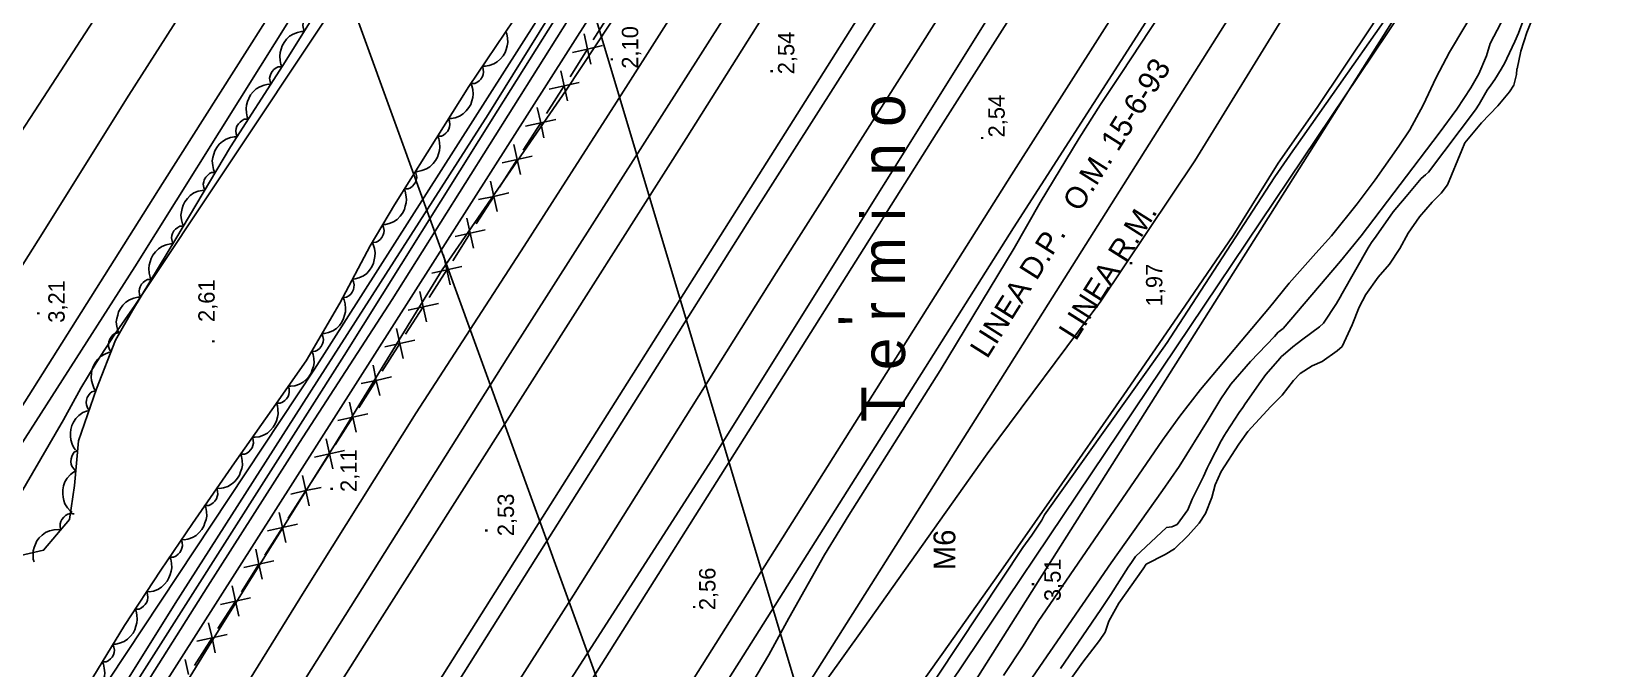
# Model space of a CAD drawing. Extents: x 731654 to 732244, y 4380181 to 4381208.
# Drawn here: x 731789.9 to 731934.8, y 4380524.4 to 4380582.8 of the extents above; entities that cross this region are included whole.
import ezdxf
from ezdxf.enums import TextEntityAlignment as Align

# ---------------------------------------------------------------- set-up
doc = ezdxf.new("R2010")
doc.units = 0
doc.linetypes.add('DASHED', pattern=[0])
doc.linetypes.add('HIDDEN', pattern=[0])
doc.layers.get('0').update_dxf_attribs({"linetype": 'CONTINUOUS'})
for name, color, linetype in [('1', 7, 'CONTINUOUS'), ('14', 7, 'CONTINUOUS'), ('24', 7, 'CONTINUOUS'), ('25', 7, 'CONTINUOUS'), ('33', 7, 'CONTINUOUS'), ('39', 7, 'CONTINUOUS'), ('40', 7, 'CONTINUOUS'), ('44', 7, 'CONTINUOUS'), ('48', 7, 'CONTINUOUS'), ('50', 7, 'CONTINUOUS'), ('53', 7, 'CONTINUOUS'), ('61', 7, 'CONTINUOUS'), ('8', 7, 'CONTINUOUS'), ('9', 7, 'CONTINUOUS'), ('PATTERN_CLASS', 7, 'CONTINUOUS')]:
    doc.layers.add(name, color=color, linetype=linetype)

msp = doc.modelspace()

# ---------------------------------------------------------------- linework, layer by layer
at = {"layer": '1', "color": 0, "linetype": 'CONTINUOUS'}
for points in [[(731787.65, 4380571.66), (731791.35, 4380577.32), (731795.53, 4380583.77), (731800.32, 4380591.21), (731805.23, 4380598.86), (731809.76, 4380605.9), (731813.93, 4380612.41), (731817.87, 4380618.66), (731821.81, 4380624.92), (731825.92, 4380631.39), (731830.29, 4380638.17), (731834.95, 4380645.4), (731839.98, 4380653.21), (731845.52, 4380661.96), (731849.49, 4380668.3)], [(731854.83, 4380665.66), (731847.34, 4380653.67), (731836.62, 4380636.32), (731823.59, 4380615.62), (731813.37, 4380599.75), (731798.78, 4380576.92), (731790.48, 4380563.66), (731779.13, 4380545.71), (731770.01, 4380531.44), (731758.11, 4380512.44), (731752.96, 4380504.9), (731750.91, 4380501.64), (731750.13, 4380500.44)], [(731859.61, 4380659.98), (731852.18, 4380648.29), (731841.24, 4380631.07), (731828.3, 4380610.6), (731818.84, 4380595.56), (731801.87, 4380568.84), (731783.9, 4380540.41), (731763.03, 4380507.62), (731741.55, 4380473.76), (731716.76, 4380434.67), (731700, 4380408.23)], [(731700, 4380405.09), (731708.04, 4380417.79), (731720.98, 4380437.98), (731734.24, 4380458.89), (731746.57, 4380478.36), (731760.46, 4380500.05), (731776.88, 4380525.96), (731787.31, 4380542.46), (731799.33, 4380561.19), (731810.85, 4380579.59), (731823.7, 4380600.09), (731835.74, 4380619.26), (731848.88, 4380639.52), (731861.13, 4380659.03)]]:
    msp.add_lwpolyline(points, dxfattribs=at)
at = {"layer": '14', "color": 0, "linetype": 'CONTINUOUS'}
for points in [[(731890.96, 4380638.24), (731873.46, 4380610.4), (731849.88, 4380572.96), (731820.37, 4380526.54), (731800.62, 4380495.25), (731775.15, 4380454.89), (731750.17, 4380415.56), (731726.58, 4380378.33), (731704.44, 4380343.53), (731700, 4380336.54)], [(731700, 4380322.36), (731714.43, 4380345.08), (731733.32, 4380375.02), (731744.82, 4380393.08), (731762.01, 4380420.04), (731787.2, 4380459.75), (731812.97, 4380500.63), (731835.4, 4380536.19), (731865.25, 4380583.42), (731881.52, 4380609.04), (731896.43, 4380632.86)], [(731700, 4380299.34), (731709.73, 4380314.49), (731744.78, 4380370.23), (731782.48, 4380429.97), (731825.22, 4380498.01), (731872.8, 4380573.39), (731905.61, 4380624.96)], [(731700.57, 4380286.32), (731716.75, 4380311.8), (731751.79, 4380366.81), (731787.58, 4380424.44), (731832.13, 4380494.25), (731879.71, 4380569.63), (731912.51, 4380621.17)]]:
    msp.add_lwpolyline(points, dxfattribs=at)
at = {"layer": '24', "color": 0, "linetype": 'CONTINUOUS'}
msp.add_lwpolyline([(731927.64, 4380584.41), (731926.93, 4380582.69), (731926.4, 4380580.96), (731926.05, 4380579.34), (731926.04, 4380579.34), (731926.01, 4380578.84), (731925.74, 4380577.84), (731925.35, 4380577.25), (731924.28, 4380575.94), (731922.8, 4380574.39), (731921.25, 4380572.55), (731920.99, 4380571.89), (731919.66, 4380568.73), (731919.1, 4380567.96), (731918.25, 4380567.14), (731917.11, 4380565.79), (731916.07, 4380564.29), (731915.31, 4380562.88), (731914.34, 4380561.44), (731913.32, 4380560.25), (731912.17, 4380558.66), (731911.58, 4380557.51), (731910.94, 4380555.88), (731910, 4380553.89), (731909.57, 4380553.51), (731908.19, 4380552.53), (731907.25, 4380552.12), (731906.17, 4380551.42), (731905.54, 4380550.77), (731904.52, 4380549.44), (731903.48, 4380548.39), (731901.35, 4380546.1), (731900.55, 4380544.96), (731898.93, 4380542.46), (731898.37, 4380541.23), (731898.05, 4380540.05), (731897.47, 4380538.6), (731896.89, 4380537.71), (731895.91, 4380536.57), (731894.65, 4380535.36), (731893.8, 4380534.84), (731892.04, 4380533.94), (731892.05, 4380533.94), (731892.06, 4380533.94), (731891.76, 4380533.54), (731889.54, 4380530.37), (731888.62, 4380528.73), (731888.29, 4380527.73), (731887.78, 4380526.96), (731886.24, 4380524.96), (731884.42, 4380522.4)], dxfattribs=at)
at = {"layer": '25', "color": 0, "linetype": 'HIDDEN'}
for points in [[(731876.02, 4380644.56), (731863.89, 4380624.54), (731847.81, 4380599.71), (731832.6, 4380575.56), (731818.53, 4380553.08), (731797.28, 4380519.69), (731779.45, 4380490.88), (731764.84, 4380467.15), (731758.61, 4380458.31), (731753.06, 4380452.1), (731749.6, 4380450.2)], [(731761.59, 4380407.62), (731772.04, 4380424.62), (731786.92, 4380448.44), (731804.64, 4380476.33), (731820.09, 4380500.59), (731839.54, 4380531.11), (731858.12, 4380560.65), (731879.51, 4380594.3), (731900.64, 4380627.34)]]:
    msp.add_lwpolyline(points, dxfattribs=at)
at = {"layer": '33', "color": 0, "linetype": 'CONTINUOUS'}
for p, q in [((731842.96, 4380584.54), (731841.36, 4380582)), ((731840.83, 4380581.16), (731840.52, 4380582.54)), ((731840.83, 4380581.16), (731839.23, 4380578.62)), ((731840.83, 4380581.16), (731839.45, 4380580.85)), ((731840.83, 4380581.16), (731842.21, 4380581.47)), ((731840.83, 4380581.16), (731841.14, 4380579.78)), ((731838.69, 4380577.78), (731838.39, 4380579.16)), ((731838.69, 4380577.78), (731837.08, 4380575.25)), ((731838.69, 4380577.78), (731837.31, 4380577.47)), ((731838.69, 4380577.78), (731840.07, 4380578.08)), ((731838.69, 4380577.78), (731839, 4380576.4)), ((731836.54, 4380574.4), (731836.23, 4380575.79)), ((731836.54, 4380574.4), (731837.92, 4380574.71)), ((731836.54, 4380574.4), (731834.93, 4380571.88)), ((731836.54, 4380574.4), (731835.16, 4380574.1)), ((731836.54, 4380574.4), (731836.84, 4380573.02)), ((731834.39, 4380571.03), (731834.08, 4380572.41)), ((731834.39, 4380571.03), (731832.77, 4380568.5)), ((731834.39, 4380571.03), (731833.01, 4380570.73)), ((731834.39, 4380571.03), (731835.77, 4380571.34)), ((731834.39, 4380571.03), (731834.69, 4380569.65)), ((731832.23, 4380567.66), (731831.93, 4380569.04)), ((731832.23, 4380567.66), (731830.62, 4380565.13)), ((731832.23, 4380567.66), (731830.85, 4380567.36)), ((731832.23, 4380567.66), (731833.62, 4380567.97)), ((731832.23, 4380567.66), (731832.54, 4380566.28)), ((731830.08, 4380564.29), (731829.78, 4380565.67)), ((731830.08, 4380564.29), (731831.46, 4380564.6)), ((731830.08, 4380564.29), (731828.47, 4380561.76)), ((731830.08, 4380564.29), (731828.7, 4380563.99)), ((731830.08, 4380564.29), (731830.39, 4380562.91)), ((731827.93, 4380560.92), (731827.63, 4380562.3)), ((731827.93, 4380560.92), (731826.32, 4380558.39)), ((731827.93, 4380560.92), (731826.55, 4380560.61)), ((731827.93, 4380560.92), (731829.31, 4380561.22)), ((731827.93, 4380560.92), (731828.23, 4380559.54)), ((731825.78, 4380557.55), (731825.47, 4380558.93)), ((731825.78, 4380557.55), (731824.16, 4380555.02)), ((731825.78, 4380557.55), (731824.4, 4380557.24)), ((731825.78, 4380557.55), (731827.16, 4380557.85)), ((731825.78, 4380557.55), (731826.08, 4380556.17)), ((731823.63, 4380554.18), (731823.32, 4380555.56)), ((731823.63, 4380554.18), (731825.01, 4380554.48)), ((731823.63, 4380554.18), (731822.01, 4380551.65)), ((731823.63, 4380554.18), (731822.24, 4380553.87)), ((731823.63, 4380554.18), (731823.93, 4380552.79)), ((731821.47, 4380550.8), (731821.17, 4380552.19)), ((731821.47, 4380550.8), (731819.86, 4380548.28)), ((731821.47, 4380550.8), (731820.09, 4380550.5)), ((731821.47, 4380550.8), (731822.85, 4380551.11)), ((731821.47, 4380550.8), (731821.78, 4380549.42)), ((731819.32, 4380547.43), (731819.02, 4380548.81)), ((731819.32, 4380547.43), (731817.71, 4380544.9)), ((731819.32, 4380547.43), (731817.94, 4380547.13)), ((731819.32, 4380547.43), (731820.7, 4380547.74)), ((731819.32, 4380547.43), (731819.63, 4380546.05)), ((731817.17, 4380544.06), (731816.86, 4380545.44)), ((731817.17, 4380544.06), (731818.55, 4380544.37)), ((731817.17, 4380544.06), (731815.55, 4380541.53)), ((731817.17, 4380544.06), (731815.79, 4380543.76)), ((731817.17, 4380544.06), (731817.47, 4380542.68)), ((731815.02, 4380540.69), (731814.71, 4380542.07)), ((731815.02, 4380540.69), (731813.4, 4380538.16)), ((731815.02, 4380540.69), (731813.63, 4380540.38)), ((731815.02, 4380540.69), (731816.4, 4380540.99)), ((731815.02, 4380540.69), (731815.32, 4380539.31)), ((731812.86, 4380537.32), (731812.56, 4380538.7)), ((731812.86, 4380537.32), (731811.25, 4380534.79)), ((731812.86, 4380537.32), (731811.48, 4380537.01)), ((731812.86, 4380537.32), (731814.24, 4380537.62)), ((731812.86, 4380537.32), (731813.17, 4380535.94)), ((731810.71, 4380533.95), (731810.41, 4380535.33)), ((731810.71, 4380533.95), (731812.09, 4380534.25)), ((731810.71, 4380533.95), (731809.1, 4380531.42)), ((731810.71, 4380533.95), (731809.33, 4380533.64)), ((731810.71, 4380533.95), (731811.02, 4380532.57)), ((731808.56, 4380530.57), (731808.25, 4380531.96)), ((731808.56, 4380530.57), (731806.94, 4380528.05)), ((731808.56, 4380530.57), (731807.18, 4380530.27)), ((731808.56, 4380530.57), (731809.94, 4380530.88)), ((731808.56, 4380530.57), (731808.86, 4380529.19)), ((731806.41, 4380527.2), (731806.1, 4380528.58)), ((731806.41, 4380527.2), (731804.79, 4380524.67)), ((731806.41, 4380527.2), (731805.03, 4380526.9)), ((731806.41, 4380527.2), (731807.79, 4380527.51)), ((731806.41, 4380527.2), (731806.71, 4380525.82)), ((731804.25, 4380523.83), (731803.95, 4380525.21))]:
    msp.add_line(p, q, dxfattribs=at)
at = {"layer": '39', "color": 0, "linetype": 'CONTINUOUS'}
msp.add_lwpolyline([(732138.29, 4380958.72), (732084.2, 4380873.63), (732030.91, 4380789.25), (731976.5, 4380705.14), (731922.83, 4380620.78), (731869.45, 4380536.25), (731815.74, 4380451.33), (731762.28, 4380366.57), (731709.68, 4380281.67), (731700, 4380266.52)], dxfattribs=at)
at = {"layer": '40', "color": 0, "linetype": 'CONTINUOUS'}
msp.add_lwpolyline([(732168.46, 4380994.14), (732149.24, 4380954.55), (731700, 4380244.54)], dxfattribs=at)
at = {"layer": '44', "color": 0, "linetype": 'CONTINUOUS'}
for points in [[(731749.05, 4380451.39), (731751.47, 4380453.11), (731753.33, 4380454.69), (731761.61, 4380466.43), (731777.75, 4380490.34), (731791.17, 4380511.39), (731803.02, 4380530.34), (731816.01, 4380550.67), (731831.72, 4380575.16), (731837.09, 4380583.8), (731846.8, 4380599.98), (731858.51, 4380618.17), (731870.64, 4380637.5), (731885.06, 4380662.49), (731888.04, 4380665.81)], [(731888.04, 4380665.81), (731889.47, 4380664.52), (731887.9, 4380660.51), (731864.48, 4380622.99), (731840.78, 4380586.57), (731822.93, 4380558.22), (731814.44, 4380545.11), (731806.02, 4380531.94), (731791.31, 4380508.6), (731778.32, 4380488.12), (731768.52, 4380471.87), (731757.04, 4380455.26), (731752.05, 4380449.82), (731750.05, 4380448.96)], [(731774.98, 4380517.98), (731782.68, 4380530.42), (731784.52, 4380533.17), (731786.53, 4380536.46), (731792.79, 4380547.17), (731794.37, 4380550.07), (731795.78, 4380552.4), (731797.49, 4380555.03), (731799.32, 4380557.67), (731816.7, 4380583.71), (731817.32, 4380585), (731818.92, 4380588.15), (731820.27, 4380591.02), (731821.87, 4380594.23), (731822.93, 4380596.03), (731824.36, 4380598.19), (731827.11, 4380602.51), (731842.98, 4380628.05), (731844.35, 4380630.17), (731844.79, 4380630.96), (731846.64, 4380634.13), (731854.05, 4380646.36), (731860.95, 4380656.09), (731860.95, 4380656.1)], [(731796.99, 4380523.41), (731815.81, 4380551.82), (731836.13, 4380583.69), (731837.85, 4380586.55), (731875.25, 4380649.3), (731875.42, 4380649.54), (731875.42, 4380649.55)], [(731880.49, 4380646.05), (731880.48, 4380646.03), (731880.2, 4380645.61), (731878.47, 4380642.85), (731774.79, 4380480.24), (731748.35, 4380440.89)], [(731856.01, 4380496.13), (731924.51, 4380598.03), (731925.04, 4380599.17), (731926.55, 4380602.21), (731928.13, 4380605.19), (731929.68, 4380608.29), (731930.93, 4380610.48), (731932.47, 4380612.98), (731940.33, 4380625.63)], [(731774.34, 4380394.49), (731788.19, 4380414.9), (731789.52, 4380417.1), (731852.41, 4380517.14), (731857.45, 4380525.64), (731859.28, 4380529.02), (731862.57, 4380534.8), (731864.78, 4380538.44), (731873.15, 4380551.71), (731879.93, 4380562.92), (731882.33, 4380567.09), (731885.9, 4380572.98), (731887.86, 4380576.09), (731889.8, 4380579), (731908.7, 4380607.69), (731916.95, 4380619.61), (731916.93, 4380619.39)], [(731935.42, 4380610.11), (731933.68, 4380606.94), (731926.35, 4380593.01), (731925.81, 4380591.59), (731924.67, 4380588.92), (731923.99, 4380587.82), (731919.86, 4380580.87), (731918.64, 4380578.55), (731917.44, 4380576.02), (731916.22, 4380573.76), (731915.22, 4380572.27), (731913.05, 4380569.16), (731911.38, 4380566.98), (731909.05, 4380564.05), (731907.6, 4380562.46), (731905.16, 4380559.69), (731903.36, 4380557.48), (731897.04, 4380549.96), (731895.12, 4380547.51), (731893.55, 4380545.31), (731882.13, 4380528.69), (731880.76, 4380526.48), (731878.96, 4380523.75)], [(731924.91, 4380601.56), (731918.71, 4380590.69), (731918.43, 4380590.28), (731917.73, 4380589.28), (731905.79, 4380572.27), (731905.49, 4380571.84), (731903.84, 4380569.46), (731894.26, 4380554.69), (731893.97, 4380554.28), (731892.21, 4380551.75), (731882.72, 4380538.48), (731882.47, 4380538), (731881.55, 4380536.62), (731880.75, 4380535.48), (731868.95, 4380517.69)], [(731927.48, 4380589.14), (731923.58, 4380581.66), (731923.23, 4380580.53), (731922.54, 4380578.88), (731921.8, 4380577.6), (731920.51, 4380575.66), (731918.9, 4380573.46), (731911.75, 4380564.05), (731909.86, 4380561.73), (731904.6, 4380555.54), (731904.25, 4380555.29), (731904.14, 4380555.21), (731903.8, 4380554.83), (731901.62, 4380552.54), (731899.81, 4380550.46), (731898.88, 4380549.11), (731897.72, 4380547.17), (731895.07, 4380542.91), (731893.55, 4380540.69), (731888.83, 4380534.09), (731880.61, 4380522.14)], [(731884.18, 4380524.4), (731887.89, 4380529.79), (731888.2, 4380530.25), (731888.8, 4380531.17), (731890.38, 4380533.67), (731890.69, 4380534.12), (731891.07, 4380534.67), (731893.91, 4380537.31), (731894.41, 4380537.39), (731894.88, 4380537.59), (731895.88, 4380538.92), (731896.26, 4380539.92), (731897.3, 4380542), (731897.65, 4380542.76), (731897.86, 4380543.19), (731898.91, 4380545.25), (731899.23, 4380545.78), (731899.38, 4380546.02), (731900.58, 4380547.86), (731900.9, 4380548.32), (731901.13, 4380548.65), (731902.56, 4380550.69), (731902.87, 4380551.13), (731903.02, 4380551.35), (731904.12, 4380552.6), (731904.45, 4380552.98), (731904.81, 4380553.3), (731905.48, 4380553.86), (731905.88, 4380554.17), (731906.4, 4380554.57), (731907.95, 4380555.69), (731908.31, 4380556.05), (731909.49, 4380557.84), (731909.82, 4380558.42), (731910, 4380558.75), (731912.39, 4380562.94), (731912.7, 4380563.42), (731913.12, 4380564.01), (731914.7, 4380566.25), (731915.03, 4380566.63), (731915.89, 4380567.64), (731917.27, 4380569.29), (731917.64, 4380569.64), (731917.92, 4380569.88), (731922.25, 4380575.59), (731922.56, 4380576.12), (731923.32, 4380577.4), (731923.63, 4380577.84), (731924.01, 4380578.38), (731924.59, 4380579.31), (731924.92, 4380579.91), (731925.11, 4380580.29), (731925.85, 4380581.86), (731926.19, 4380582.62), (731926.93, 4380584.65)]]:
    msp.add_lwpolyline(points, dxfattribs=at)
at = {"layer": '53', "color": 0, "linetype": 'CONTINUOUS'}
for points in [[(731812.83, 4380579.53), (731812.73, 4380579.74), (731812.66, 4380580.1), (731812.61, 4380580.52), (731812.66, 4380580.84), (731812.74, 4380581.15), (731812.84, 4380581.45), (731813.01, 4380581.76), (731813.24, 4380582.05), (731813.52, 4380582.33), (731813.85, 4380582.53), (731814.25, 4380582.69), (731814.61, 4380582.76), (731814.86, 4380582.76), (731814.78, 4380583.02), (731814.73, 4380583.31), (731814.77, 4380583.52), (731814.82, 4380583.73), (731814.96, 4380583.95), (731815.11, 4380584.11), (731815.31, 4380584.27), (731815.5, 4380584.38), (731815.7, 4380584.38), (731815.86, 4380584.39)], [(731833.34, 4380582.75), (731833.44, 4380582.54), (731833.5, 4380582.17), (731833.53, 4380581.75), (731833.47, 4380581.44), (731833.37, 4380581.13), (731833.27, 4380580.83), (731833.09, 4380580.53), (731832.85, 4380580.25), (731832.56, 4380579.98), (731832.23, 4380579.79), (731831.81, 4380579.64), (731831.45, 4380579.58), (731831.2, 4380579.59), (731831.28, 4380579.33), (731831.31, 4380579.04), (731831.27, 4380578.83), (731831.2, 4380578.63), (731831.06, 4380578.41), (731830.9, 4380578.25), (731830.7, 4380578.1), (731830.51, 4380578), (731830.3, 4380578.01), (731830.14, 4380578)], [(731809.73, 4380574.73), (731809.63, 4380574.94), (731809.57, 4380575.3), (731809.53, 4380575.72), (731809.57, 4380576.03), (731809.67, 4380576.34), (731809.77, 4380576.64), (731809.94, 4380576.95), (731810.17, 4380577.24), (731810.46, 4380577.51), (731810.79, 4380577.71), (731811.2, 4380577.86), (731811.56, 4380577.93), (731811.81, 4380577.92), (731811.73, 4380578.19), (731811.69, 4380578.48), (731811.73, 4380578.69), (731811.79, 4380578.89), (731811.93, 4380579.11), (731812.08, 4380579.27), (731812.28, 4380579.43), (731812.47, 4380579.53), (731812.67, 4380579.53), (731812.83, 4380579.53)], [(731830.14, 4380578.01), (731830.24, 4380577.8), (731830.31, 4380577.44), (731830.35, 4380577.02), (731830.31, 4380576.71), (731830.22, 4380576.4), (731830.12, 4380576.09), (731829.95, 4380575.79), (731829.72, 4380575.49), (731829.44, 4380575.22), (731829.11, 4380575.01), (731828.7, 4380574.86), (731828.34, 4380574.79), (731828.1, 4380574.79), (731828.18, 4380574.53), (731828.22, 4380574.24), (731828.18, 4380574.03), (731828.13, 4380573.83), (731827.99, 4380573.61), (731827.84, 4380573.44), (731827.64, 4380573.28), (731827.45, 4380573.18), (731827.24, 4380573.18), (731827.09, 4380573.17)], [(731806.63, 4380569.92), (731806.53, 4380570.13), (731806.47, 4380570.49), (731806.43, 4380570.91), (731806.47, 4380571.22), (731806.57, 4380571.53), (731806.67, 4380571.84), (731806.84, 4380572.14), (731807.07, 4380572.43), (731807.36, 4380572.7), (731807.69, 4380572.9), (731808.1, 4380573.06), (731808.46, 4380573.12), (731808.71, 4380573.12), (731808.63, 4380573.38), (731808.59, 4380573.67), (731808.63, 4380573.88), (731808.69, 4380574.08), (731808.83, 4380574.3), (731808.98, 4380574.46), (731809.18, 4380574.62), (731809.37, 4380574.72), (731809.57, 4380574.72), (731809.73, 4380574.73)], [(731827.08, 4380573.17), (731827.19, 4380572.96), (731827.26, 4380572.6), (731827.3, 4380572.18), (731827.26, 4380571.87), (731827.17, 4380571.56), (731827.07, 4380571.25), (731826.9, 4380570.95), (731826.67, 4380570.66), (731826.39, 4380570.38), (731826.06, 4380570.18), (731825.65, 4380570.02), (731825.29, 4380569.95), (731825.05, 4380569.95), (731825.13, 4380569.69), (731825.17, 4380569.4), (731825.13, 4380569.19), (731825.08, 4380568.99), (731824.94, 4380568.77), (731824.79, 4380568.6), (731824.59, 4380568.44), (731824.4, 4380568.34), (731824.19, 4380568.34), (731824.04, 4380568.33)], [(731803.8, 4380564.95), (731803.69, 4380565.15), (731803.61, 4380565.51), (731803.56, 4380565.93), (731803.6, 4380566.24), (731803.68, 4380566.56), (731803.77, 4380566.86), (731803.93, 4380567.17), (731804.15, 4380567.47), (731804.42, 4380567.75), (731804.75, 4380567.97), (731805.15, 4380568.14), (731805.51, 4380568.21), (731805.75, 4380568.22), (731805.67, 4380568.48), (731805.61, 4380568.77), (731805.65, 4380568.98), (731805.7, 4380569.18), (731805.83, 4380569.41), (731805.98, 4380569.57), (731806.17, 4380569.74), (731806.36, 4380569.85), (731806.56, 4380569.85), (731806.72, 4380569.87)], [(731824, 4380568.36), (731824.11, 4380568.15), (731824.18, 4380567.79), (731824.24, 4380567.38), (731824.21, 4380567.06), (731824.13, 4380566.75), (731824.04, 4380566.44), (731823.88, 4380566.13), (731823.65, 4380565.83), (731823.38, 4380565.55), (731823.06, 4380565.33), (731822.66, 4380565.16), (731822.3, 4380565.09), (731822.05, 4380565.08), (731822.14, 4380564.82), (731822.19, 4380564.53), (731822.16, 4380564.32), (731822.11, 4380564.12), (731821.98, 4380563.89), (731821.83, 4380563.72), (731821.64, 4380563.56), (731821.45, 4380563.45), (731821.25, 4380563.44), (731821.09, 4380563.43)], [(731800.84, 4380560.05), (731800.73, 4380560.26), (731800.66, 4380560.62), (731800.61, 4380561.04), (731800.65, 4380561.35), (731800.73, 4380561.66), (731800.83, 4380561.97), (731800.99, 4380562.28), (731801.22, 4380562.57), (731801.49, 4380562.85), (731801.82, 4380563.06), (731802.22, 4380563.23), (731802.59, 4380563.3), (731802.83, 4380563.3), (731802.75, 4380563.56), (731802.7, 4380563.85), (731802.73, 4380564.06), (731802.79, 4380564.26), (731802.92, 4380564.49), (731803.07, 4380564.65), (731803.26, 4380564.82), (731803.46, 4380564.92), (731803.66, 4380564.93), (731803.82, 4380564.94)], [(731821.07, 4380563.44), (731821.19, 4380563.24), (731821.29, 4380562.88), (731821.36, 4380562.47), (731821.34, 4380562.15), (731821.28, 4380561.84), (731821.2, 4380561.53), (731821.06, 4380561.21), (731820.85, 4380560.9), (731820.59, 4380560.6), (731820.28, 4380560.38), (731819.88, 4380560.19), (731819.53, 4380560.09), (731819.28, 4380560.08), (731819.38, 4380559.82), (731819.45, 4380559.54), (731819.42, 4380559.32), (731819.38, 4380559.12), (731819.26, 4380558.89), (731819.12, 4380558.71), (731818.94, 4380558.54), (731818.75, 4380558.42), (731818.55, 4380558.4), (731818.39, 4380558.39)], [(731797.87, 4380555.17), (731797.76, 4380555.37), (731797.68, 4380555.73), (731797.63, 4380556.15), (731797.67, 4380556.47), (731797.76, 4380556.78), (731797.85, 4380557.08), (731798.02, 4380557.39), (731798.24, 4380557.69), (731798.52, 4380557.97), (731798.84, 4380558.18), (731799.25, 4380558.34), (731799.61, 4380558.41), (731799.86, 4380558.42), (731799.77, 4380558.68), (731799.72, 4380558.97), (731799.76, 4380559.18), (731799.81, 4380559.38), (731799.95, 4380559.6), (731800.1, 4380559.77), (731800.29, 4380559.93), (731800.48, 4380560.04), (731800.68, 4380560.04), (731800.84, 4380560.05)], [(731818.41, 4380558.37), (731818.53, 4380558.17), (731818.61, 4380557.81), (731818.66, 4380557.39), (731818.63, 4380557.08), (731818.55, 4380556.76), (731818.46, 4380556.46), (731818.3, 4380556.14), (731818.08, 4380555.84), (731817.81, 4380555.56), (731817.49, 4380555.35), (731817.09, 4380555.17), (731816.73, 4380555.1), (731816.48, 4380555.09), (731816.57, 4380554.83), (731816.63, 4380554.54), (731816.6, 4380554.33), (731816.55, 4380554.13), (731816.42, 4380553.9), (731816.27, 4380553.73), (731816.08, 4380553.56), (731815.89, 4380553.46), (731815.69, 4380553.45), (731815.53, 4380553.43)], [(731795.75, 4380549.85), (731795.6, 4380550.03), (731795.47, 4380550.38), (731795.35, 4380550.78), (731795.33, 4380551.1), (731795.36, 4380551.42), (731795.4, 4380551.74), (731795.51, 4380552.07), (731795.69, 4380552.4), (731795.91, 4380552.72), (731796.2, 4380552.98), (731796.57, 4380553.21), (731796.91, 4380553.35), (731797.15, 4380553.39), (731797.02, 4380553.63), (731796.93, 4380553.91), (731796.92, 4380554.12), (731796.94, 4380554.33), (731797.04, 4380554.57), (731797.16, 4380554.76), (731797.32, 4380554.96), (731797.49, 4380555.09), (731797.69, 4380555.13), (731797.84, 4380555.17)], [(731815.6, 4380553.39), (731815.69, 4380553.18), (731815.74, 4380552.81), (731815.77, 4380552.39), (731815.7, 4380552.08), (731815.6, 4380551.77), (731815.49, 4380551.47), (731815.3, 4380551.18), (731815.06, 4380550.9), (731814.76, 4380550.64), (731814.42, 4380550.45), (731814.01, 4380550.31), (731813.64, 4380550.27), (731813.4, 4380550.28), (731813.47, 4380550.01), (731813.49, 4380549.72), (731813.44, 4380549.51), (731813.38, 4380549.32), (731813.23, 4380549.1), (731813.07, 4380548.95), (731812.86, 4380548.8), (731812.67, 4380548.7), (731812.46, 4380548.71), (731812.31, 4380548.71)], [(731793.88, 4380544.44), (731793.73, 4380544.62), (731793.59, 4380544.96), (731793.45, 4380545.35), (731793.42, 4380545.67), (731793.44, 4380545.99), (731793.46, 4380546.31), (731793.56, 4380546.65), (731793.72, 4380546.98), (731793.93, 4380547.31), (731794.2, 4380547.59), (731794.56, 4380547.84), (731794.9, 4380547.98), (731795.14, 4380548.04), (731795, 4380548.28), (731794.89, 4380548.55), (731794.88, 4380548.76), (731794.89, 4380548.97), (731794.97, 4380549.22), (731795.08, 4380549.41), (731795.24, 4380549.61), (731795.4, 4380549.76), (731795.6, 4380549.8), (731795.75, 4380549.85)], [(731812.3, 4380548.71), (731812.4, 4380548.5), (731812.45, 4380548.14), (731812.47, 4380547.72), (731812.41, 4380547.41), (731812.31, 4380547.1), (731812.2, 4380546.8), (731812.01, 4380546.5), (731811.77, 4380546.22), (731811.48, 4380545.96), (731811.14, 4380545.77), (731810.72, 4380545.63), (731810.36, 4380545.58), (731810.11, 4380545.6), (731810.18, 4380545.33), (731810.21, 4380545.04), (731810.16, 4380544.83), (731810.09, 4380544.63), (731809.95, 4380544.42), (731809.79, 4380544.26), (731809.58, 4380544.11), (731809.38, 4380544.02), (731809.18, 4380544.03), (731809.02, 4380544.03)], [(731793.58, 4380538.7), (731793.39, 4380538.84), (731793.16, 4380539.13), (731792.93, 4380539.48), (731792.83, 4380539.78), (731792.77, 4380540.1), (731792.72, 4380540.41), (731792.73, 4380540.76), (731792.8, 4380541.13), (731792.93, 4380541.5), (731793.13, 4380541.83), (731793.42, 4380542.16), (731793.71, 4380542.38), (731793.93, 4380542.49), (731793.74, 4380542.69), (731793.57, 4380542.93), (731793.51, 4380543.13), (731793.46, 4380543.34), (731793.49, 4380543.6), (731793.55, 4380543.81), (731793.65, 4380544.04), (731793.77, 4380544.22), (731793.95, 4380544.32), (731794.09, 4380544.4)], [(731809.02, 4380544.03), (731809.12, 4380543.82), (731809.17, 4380543.45), (731809.19, 4380543.03), (731809.13, 4380542.72), (731809.03, 4380542.41), (731808.92, 4380542.11), (731808.74, 4380541.82), (731808.49, 4380541.53), (731808.2, 4380541.27), (731807.86, 4380541.08), (731807.45, 4380540.95), (731807.08, 4380540.89), (731806.84, 4380540.91), (731806.91, 4380540.64), (731806.94, 4380540.35), (731806.89, 4380540.14), (731806.82, 4380539.94), (731806.68, 4380539.73), (731806.52, 4380539.57), (731806.31, 4380539.42), (731806.11, 4380539.33), (731805.91, 4380539.33), (731805.75, 4380539.33)], [(731790.09, 4380534.18), (731790.02, 4380534.4), (731790, 4380534.77), (731790.01, 4380535.19), (731790.1, 4380535.49), (731790.23, 4380535.79), (731790.36, 4380536.08), (731790.57, 4380536.36), (731790.84, 4380536.62), (731791.15, 4380536.85), (731791.51, 4380537.01), (731791.93, 4380537.11), (731792.3, 4380537.13), (731792.54, 4380537.1), (731792.5, 4380537.37), (731792.49, 4380537.66), (731792.56, 4380537.86), (731792.64, 4380538.06), (731792.81, 4380538.26), (731792.98, 4380538.4), (731793.2, 4380538.53), (731793.4, 4380538.61), (731793.61, 4380538.58), (731793.76, 4380538.57)], [(731805.73, 4380539.35), (731805.83, 4380539.14), (731805.89, 4380538.78), (731805.92, 4380538.36), (731805.86, 4380538.04), (731805.76, 4380537.74), (731805.66, 4380537.43), (731805.48, 4380537.13), (731805.24, 4380536.85), (731804.95, 4380536.58), (731804.61, 4380536.39), (731804.2, 4380536.24), (731803.84, 4380536.19), (731803.59, 4380536.2), (731803.66, 4380535.93), (731803.7, 4380535.64), (731803.65, 4380535.43), (731803.59, 4380535.23), (731803.45, 4380535.02), (731803.29, 4380534.86), (731803.09, 4380534.7), (731802.89, 4380534.61), (731802.69, 4380534.61), (731802.53, 4380534.61)], [(731802.51, 4380534.62), (731802.62, 4380534.41), (731802.68, 4380534.05), (731802.71, 4380533.63), (731802.66, 4380533.32), (731802.57, 4380533.01), (731802.46, 4380532.7), (731802.29, 4380532.4), (731802.05, 4380532.11), (731801.77, 4380531.84), (731801.44, 4380531.64), (731801.03, 4380531.49), (731800.66, 4380531.43), (731800.42, 4380531.44), (731800.49, 4380531.17), (731800.53, 4380530.89), (731800.49, 4380530.67), (731800.43, 4380530.47), (731800.29, 4380530.26), (731800.13, 4380530.1), (731799.93, 4380529.94), (731799.74, 4380529.84), (731799.54, 4380529.84), (731799.38, 4380529.84)], [(731799.33, 4380529.87), (731799.44, 4380529.66), (731799.51, 4380529.3), (731799.56, 4380528.88), (731799.52, 4380528.57), (731799.43, 4380528.26), (731799.34, 4380527.95), (731799.18, 4380527.64), (731798.95, 4380527.35), (731798.67, 4380527.07), (731798.35, 4380526.86), (731797.94, 4380526.7), (731797.58, 4380526.62), (731797.33, 4380526.62), (731797.42, 4380526.36), (731797.47, 4380526.07), (731797.43, 4380525.86), (731797.38, 4380525.66), (731797.24, 4380525.44), (731797.09, 4380525.27), (731796.9, 4380525.11), (731796.71, 4380525), (731796.51, 4380525), (731796.35, 4380524.99)], [(731796.35, 4380524.99), (731796.46, 4380524.78), (731796.53, 4380524.42), (731796.58, 4380524), (731796.54, 4380523.69), (731796.45, 4380523.37), (731796.36, 4380523.07), (731796.2, 4380522.76), (731795.97, 4380522.46), (731795.69, 4380522.19), (731795.37, 4380521.98), (731794.96, 4380521.81), (731794.6, 4380521.74), (731794.35, 4380521.74), (731794.44, 4380521.48), (731794.49, 4380521.19), (731794.45, 4380520.98), (731794.4, 4380520.78), (731794.26, 4380520.55), (731794.11, 4380520.39), (731793.92, 4380520.22), (731793.73, 4380520.12), (731793.52, 4380520.11), (731793.37, 4380520.1)]]:
    msp.add_lwpolyline(points, dxfattribs=at)
at = {"layer": '8', "color": 0, "linetype": 'DASHED'}
for points in [[(731700, 4380359.47), (731713.6, 4380379.71), (731720.29, 4380390.34), (731728.12, 4380402.73), (731734.36, 4380413.35), (731742.07, 4380427.14), (731748.19, 4380436.67), (731755.95, 4380446.82), (731755.88, 4380446.79), (731766.88, 4380462.83), (731776.67, 4380478.67), (731785.91, 4380492.96), (731790.64, 4380498.86), (731794.74, 4380505.86), (731800.01, 4380516.48), (731806.39, 4380526.91), (731813.66, 4380538.5), (731817.73, 4380545.01), (731827.51, 4380560.94), (731838.86, 4380577.39), (731850.87, 4380595.56), (731860.79, 4380611.92), (731870.12, 4380626.71), (731882.89, 4380646.68)], [(731859.33, 4380518.56), (731866.11, 4380528.04), (731877.46, 4380544.07), (731887.88, 4380558.06), (731896.51, 4380570.9), (731904.72, 4380584.26), (731912.76, 4380596.81), (731922.39, 4380613.02)]]:
    msp.add_lwpolyline(points, dxfattribs=at)
at = {"layer": '8', "color": 0, "linetype": 'CONTINUOUS'}
for points in [[(731887.61, 4380645.52), (731874.08, 4380624.26), (731863.59, 4380608.23), (731852.59, 4380590.62), (731843.49, 4380576.29), (731835.03, 4380563.1), (731825.11, 4380547.82), (731814.86, 4380531.44), (731804.82, 4380515.27), (731797.38, 4380502.67), (731789.48, 4380490.61), (731781.82, 4380478.57), (731774.7, 4380467.26), (731766.2, 4380454.31), (731756.63, 4380440.01), (731748.73, 4380428.19), (731739.61, 4380414.08), (731729.31, 4380398.36), (731719.25, 4380382.58), (731701.82, 4380356.71), (731700, 4380353.86)], [(731926.93, 4380606.95), (731923.2, 4380600.05), (731918.39, 4380592.15), (731912.73, 4380583.29), (731907.73, 4380575.81), (731904.16, 4380570.7), (731900.01, 4380564.06), (731895.26, 4380557.1), (731890, 4380549.46), (731883.62, 4380540.3), (731878.51, 4380533), (731873.47, 4380525.88), (731868.84, 4380519.41)]]:
    msp.add_lwpolyline(points, dxfattribs=at)
at = {"layer": '9', "color": 0, "linetype": 'HIDDEN'}
for points in [[(731700, 4380341.73), (731715.54, 4380366.6), (731732.87, 4380393.67), (731747.76, 4380417.32), (731766.14, 4380445.87), (731786.43, 4380478.38), (731807.86, 4380512.19), (731833.53, 4380552.92), (731855.58, 4380587.55), (731880.8, 4380626.92), (731888.86, 4380639.81)], [(731898.97, 4380633.23), (731886.63, 4380614.15), (731875.27, 4380596.27), (731855.82, 4380565.76), (731836.08, 4380534.48), (731813.99, 4380499.42), (731789.39, 4380460.79), (731767.85, 4380426.35), (731745.33, 4380391.32), (731719.85, 4380351), (731700, 4380319.72)], [(731904.28, 4380625.85), (731883.62, 4380593.73), (731852.16, 4380543.42), (731818.25, 4380490.67), (731784.26, 4380436.77), (731745.65, 4380375.37), (731708.6, 4380317.46), (731700, 4380303.82)], [(731700, 4380281.58), (731733.22, 4380333.58), (731772.14, 4380394.71), (731811.19, 4380457.03), (731846.1, 4380511.3), (731879.89, 4380564.79), (731914.56, 4380618.69)]]:
    msp.add_lwpolyline(points, dxfattribs=at)
at = {"layer": 'PATTERN_CLASS', "color": 0, "linetype": 'CONTINUOUS'}
for points in [[(731873.66, 4380645.11), (731873.7, 4380645), (731871.75, 4380641.73), (731868.7, 4380636.21), (731865.39, 4380630.41), (731862.05, 4380624.71), (731857.34, 4380617.65), (731853.41, 4380611.92), (731848.41, 4380604.67), (731844.59, 4380599.08), (731839.77, 4380592.05), (731834.9, 4380585.06), (731829.96, 4380577.73), (731826.12, 4380571.64), (731823.13, 4380566.89), (731820.91, 4380563.13), (731818.12, 4380557.87), (731815.03, 4380552.58), (731811.88, 4380548.11), (731808.48, 4380543.25), (731804.61, 4380537.69), (731801.72, 4380533.41), (731798.39, 4380528.33), (731794.72, 4380522.32)], [(731785.78, 4380534.05), (731790.97, 4380535.23), (731793.33, 4380538.05), (731793.8, 4380541.17), (731794.17, 4380545.27), (731795.81, 4380550.01), (731797.57, 4380554.48), (731799.11, 4380557.21), (731803.1, 4380563.76), (731808.11, 4380572.21), (731812.9, 4380579.64), (731817.25, 4380586.61)]]:
    msp.add_lwpolyline(points, dxfattribs=at)

# ---------------------------------------------------------------- texts
at = {"layer": '39', "color": 0, "linetype": 'CONTINUOUS'}
msp.add_text('M6   ', height=2, rotation=90, dxfattribs=at).set_placement((731873.55, 4380536.38), align=Align.MIDDLE)
at = {"layer": '48', "color": 0, "linetype": 'CONTINUOUS'}
for s, p in [(' 2,10', (731845.48, 4380578.8)), (' 2,54', (731859.79, 4380578.29)), ('.', (731843.18, 4380579.94)), ('.', (731857.83, 4380578.85)), (' 2,54', (731879.08, 4380572.5)), ('.', (731877.13, 4380572.73)), ('.', (731890.77, 4380561.26)), (' 1,97', (731893.53, 4380557.02)), (' 3,21', (731792.9, 4380555.52)), (' 2,61', (731806.65, 4380555.59)), ('.', (731790.6, 4380556.66)), ('.', (731806.65, 4380554.09)), (' 2,11', (731819.68, 4380540.01)), ('.', (731817.5, 4380540.58)), (' 2,53', (731834.09, 4380535.96)), ('.', (731831.68, 4380536.76)), (' 3,51', (731884.21, 4380530.01)), (' 2,56', (731852.56, 4380529.18)), ('.', (731881.79, 4380531.84)), ('.', (731850.72, 4380529.75))]:
    msp.add_text(s, height=1.5, rotation=90, dxfattribs=at).set_placement(p)
at = {"layer": '50', "color": 0, "linetype": 'CONTINUOUS'}
for s, height, rotation, p in [('T e r m i  n o                            M u n i  c i  p a l                                                      d e                           A l  b u i  x e c h            ', 4, 90, (731869.94, 4380546.98)), ("'", 4, 90, (731867.84, 4380555.77)), ('M  A  R                                            M  E  D  I    T  E  R  R  A  N   E  O', 4.5, 57.172, (731925.36, 4380373.17))]:
    msp.add_text(s, height=height, rotation=rotation, dxfattribs=at).set_placement(p)
at = {"layer": '61', "color": 0, "linetype": 'CONTINUOUS'}
msp.add_text('LINEA D.P.   O.M. 15-6-93', height=2, rotation=57.7279, dxfattribs=at).set_placement((731877.47, 4380552.7))
msp.add_text('LINEA R.M.', height=2, rotation=57.7279, dxfattribs=at).set_placement((731883.91, 4380555.4), align=Align.TOP_LEFT)

# ---------------------------------------------------------------- meshes
at = {"color": 0, "linetype": 'CONTINUOUS'}
mesh = msp.add_polyface(dxfattribs=at)
corners = [(731962.5, 4380181), (731654.5, 4381207.5), (732244, 4380181), (732244, 4381207.5), (731654.5, 4380181)]
mesh.append_faces([[corners[k] for k in face] for face in [(0, 1, 4), (1, 0, 2, 3)]], dxfattribs={"vtx0": -1, "color": 0})
mesh = msp.add_polyface(dxfattribs=at)
corners = [(732234, 4380191), (731962.5, 4381011), (731962.5, 4380191), (731664.5, 4381011), (732234, 4381011), (731664.5, 4380191)]
mesh.append_faces([[corners[k] for k in face] for face in [(1, 0, 4), (2, 3, 5)]], dxfattribs={"vtx0": -1, "color": 0})
mesh.append_faces([[corners[k] for k in face] for face in [(0, 1, 3, 2)]], dxfattribs={"vtx0": -1, "vtx2": -1, "color": 0})

doc.saveas('drawing.dxf')
